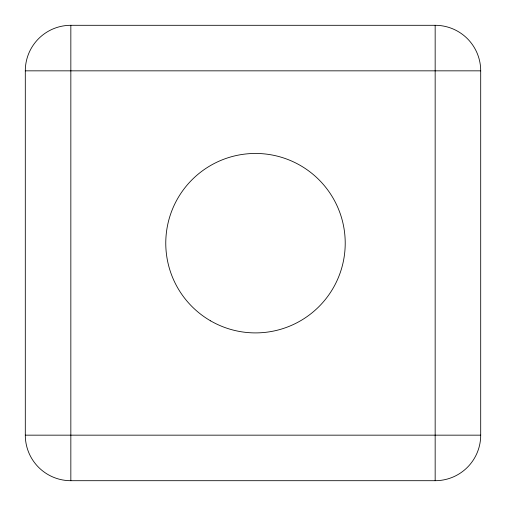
<?xml version="1.0" encoding="UTF-8"?>
<svg xmlns="http://www.w3.org/2000/svg" width="506" height="506" viewBox="0 0 506 506"><rect width="100%" height="100%" fill="white"/><g stroke="black" fill="none" stroke-linecap="round" stroke-linejoin="round"><path stroke-width="0.76" d="M70.84 25.3L435.16 25.3A45.54 45.54 0 0 1 480.7 70.84L480.7 435.16A45.54 45.54 0 0 1 435.16 480.7L70.84 480.7A45.54 45.54 0 0 1 25.3 435.16L25.3 70.84A45.54 45.54 0 0 1 70.84 25.3L70.84 480.7M25.3 70.84L480.7 70.84M25.3 435.16L480.7 435.16M435.16 25.3L435.16 480.7M210.635 320.88A89.72 89.72 0 0 0 345.218 243.177A89.72 89.72 0 0 0 210.635 165.475A89.72 89.72 0 0 0 210.635 320.88"/></g></svg>
